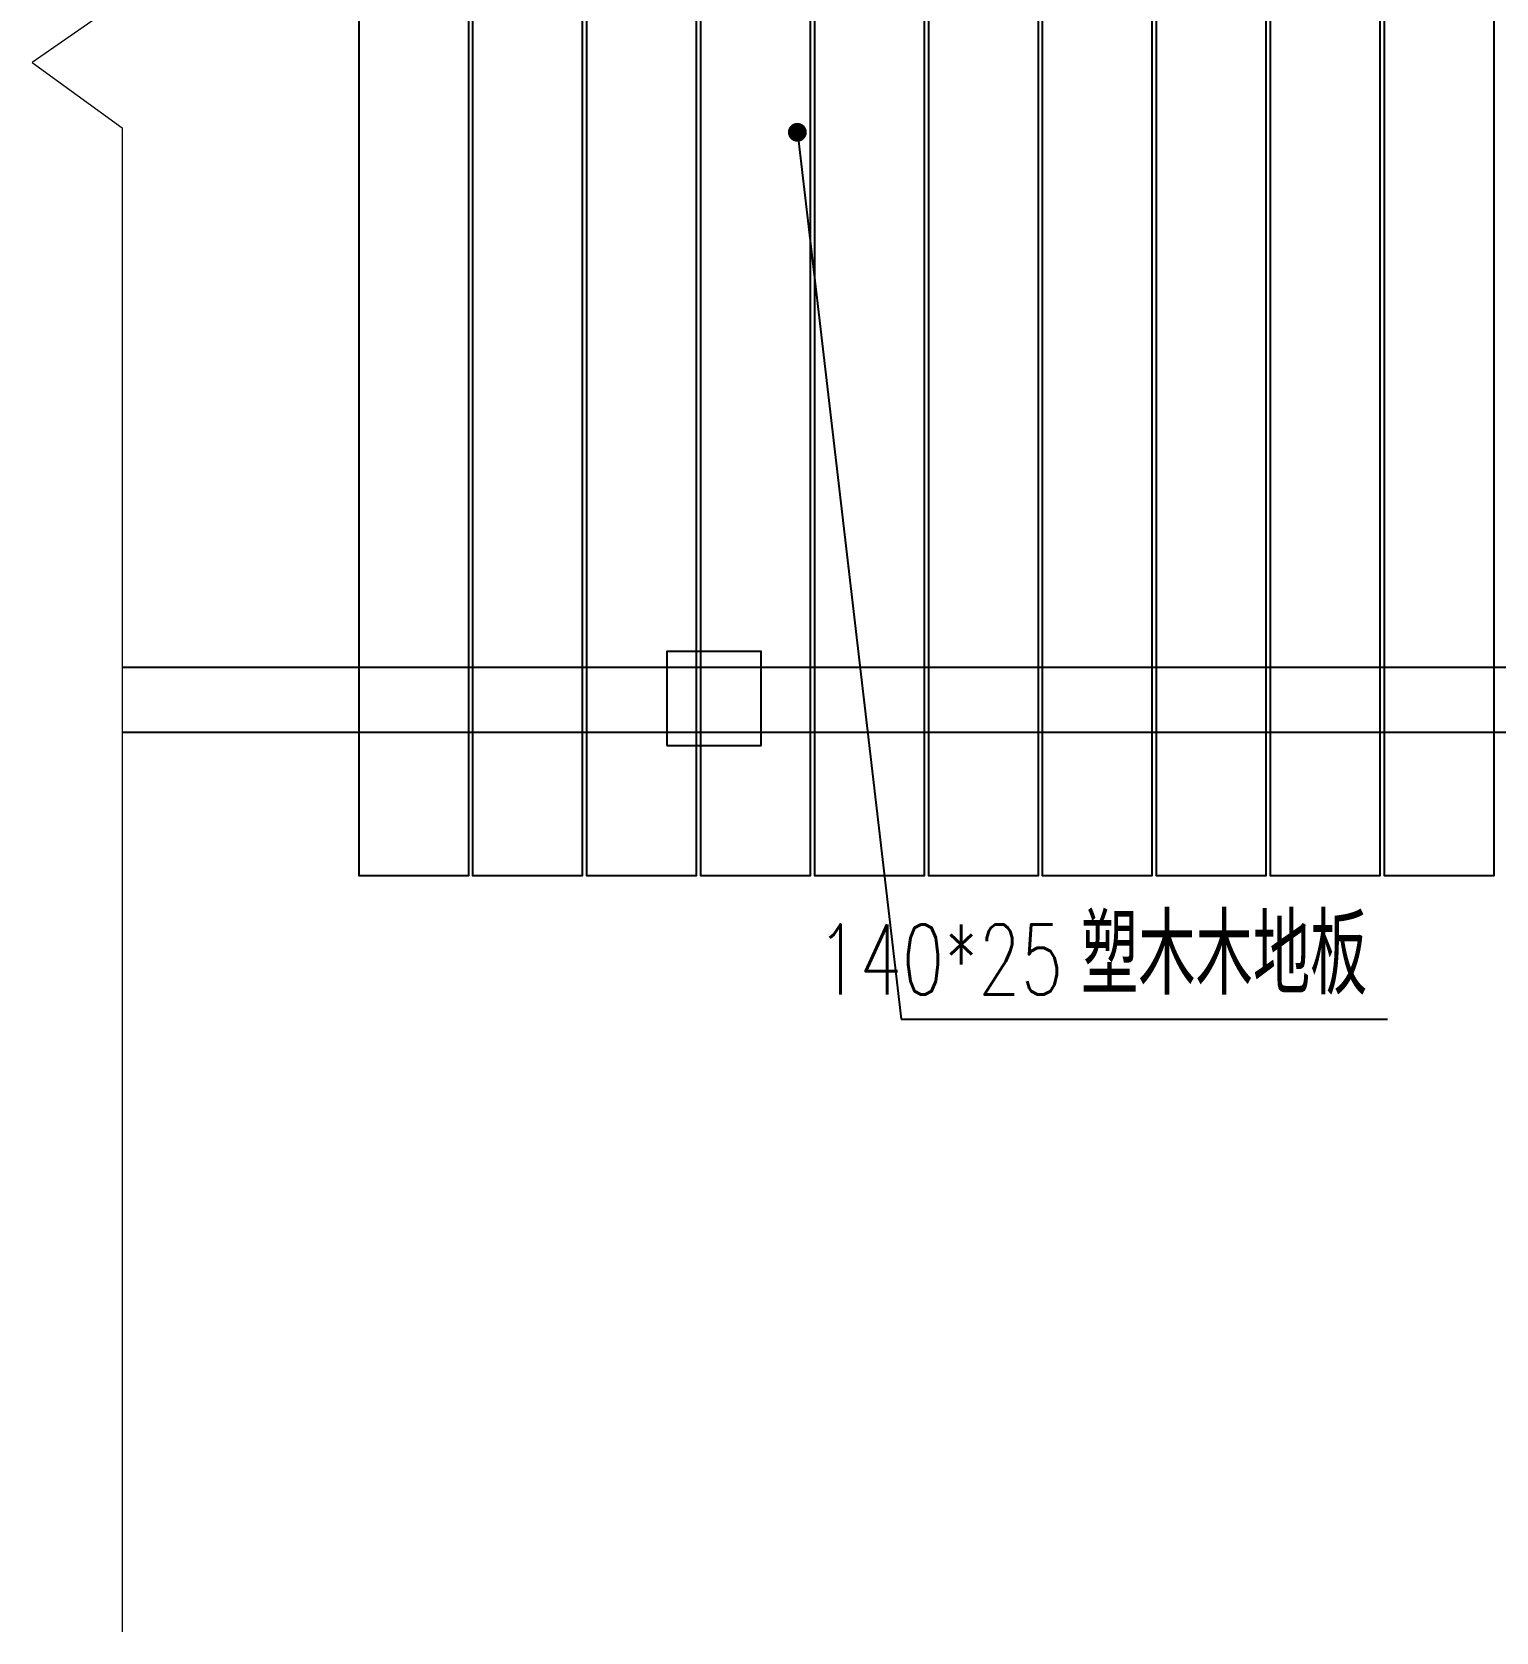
# Model space of a CAD drawing. Header units: millimetres. Extents: x -1003406 to 3312184, y 81337 to 716393.
# Drawn here: x 1150879 to 1152742, y 439246 to 441283 of the extents above; entities that cross this region are included whole.
import ezdxf

# ---------------------------------------------------------------- set-up
doc = ezdxf.new("R2010")
doc.units = ezdxf.units.MM
doc.header["$LTSCALE"] = 10
for name, color, linetype in [('DIM_LEAD', 3, 'CONTINUOUS'), ('PUB_TEXT', 7, 'CONTINUOUS'), ('W-PLASTIC_RAILINGS塑木栏杆', 6, 'CONTINUOUS'), ('W-WOOD_FLOOR木地板', 30, 'CONTINUOUS'), ('栏杆', 4, 'CONTINUOUS')]:
    doc.layers.add(name, color=color, linetype=linetype)
doc.layers.add('码头标注', color=3, linetype='CONTINUOUS', lineweight=13)
doc.styles.add('_TCH_DIM', font='SIMPLEX', dxfattribs={"bigfont": 'GBCBIG'})

msp = doc.modelspace()

# ---------------------------------------------------------------- linework, layer by layer
at = {"layer": 'DIM_LEAD'}
for p, q in [((1151852.8, 441155), (1151985, 440025.8)), ((1151985, 440025.8), (1152603.8, 440025.8))]:
    msp.add_line(p, q, dxfattribs=at)
at = {"layer": 'DIM_LEAD', "const_width": 12}
msp.add_lwpolyline([(1151852.1, 441161, 1), (1151853.5, 441149.1, 1)], format="xyb", close=True, dxfattribs=at)
at = {"layer": 'W-PLASTIC_RAILINGS塑木栏杆', "color": 6}
msp.add_lwpolyline([(1151686.8, 440374.2), (1151806.8, 440374.2), (1151806.8, 440494.2), (1151686.8, 440494.2)], close=True, dxfattribs=at)
at = {"layer": 'W-WOOD_FLOOR木地板'}
for points in [[(1151294.5, 442258.8), (1151294.5, 440208.8)], [(1151434.5, 440208.8), (1151434.5, 442258.8)], [(1151439.5, 442258.8), (1151439.5, 440208.8)], [(1151579.5, 440208.8), (1151579.5, 442258.8)], [(1151584.5, 442258.8), (1151584.5, 440208.8)], [(1151584.5, 442258.8), (1151584.5, 440208.8)], [(1151724.5, 440208.8), (1151724.5, 442258.8)], [(1151729.5, 442258.8), (1151729.5, 440208.8)], [(1151869.5, 440208.8), (1151869.5, 442258.8)], [(1151874.5, 442258.8), (1151874.5, 440208.8)], [(1152014.5, 440208.8), (1152014.5, 442258.8)], [(1152019.5, 442258.8), (1152019.5, 440208.8)], [(1152019.5, 442258.8), (1152019.5, 440208.8)], [(1152159.5, 440208.8), (1152159.5, 442258.8)], [(1152164.5, 442258.8), (1152164.5, 440208.8)], [(1152304.5, 440208.8), (1152304.5, 442258.8)], [(1152309.5, 442258.8), (1152309.5, 440208.8)], [(1152449.5, 440208.8), (1152449.5, 442258.8)], [(1152454.5, 442258.8), (1152454.5, 440208.8)], [(1152594.5, 440208.8), (1152594.5, 442258.8)], [(1152599.5, 442258.8), (1152599.5, 440208.8)], [(1152599.5, 442258.8), (1152599.5, 440208.8)], [(1152739.5, 440208.8), (1152739.5, 442258.8)], [(1151294.5, 440286.8), (1151294.5, 440208.8), (1151434.5, 440208.8), (1151434.5, 440286.8)], [(1151439.5, 440286.8), (1151439.5, 440208.8), (1151579.5, 440208.8), (1151579.5, 440286.8)], [(1151584.5, 440286.8), (1151584.5, 440208.8), (1151724.5, 440208.8), (1151724.5, 440276.8)], [(1151729.5, 440286.8), (1151729.5, 440208.8), (1151869.5, 440208.8), (1151869.5, 440286.8)], [(1151874.5, 440286.8), (1151874.5, 440208.8), (1152014.5, 440208.8), (1152014.5, 440286.8)], [(1152019.5, 440286.8), (1152019.5, 440208.8), (1152159.5, 440208.8), (1152159.5, 440276.8)], [(1152164.5, 440276.8), (1152164.5, 440208.8), (1152304.5, 440208.8), (1152304.5, 440286.8)], [(1152309.5, 440286.8), (1152309.5, 440208.8), (1152449.5, 440208.8), (1152449.5, 440286.8)], [(1152454.5, 440286.8), (1152454.5, 440208.8), (1152594.5, 440208.8), (1152594.5, 440286.8)], [(1152599.5, 440286.8), (1152599.5, 440208.8), (1152739.5, 440208.8), (1152739.5, 440276.8)]]:
    msp.add_lwpolyline(points, dxfattribs=at)
at = {"layer": '栏杆'}
for p, q in [((1150993.5, 440474.2), (1153759.5, 440474.2)), ((1150993.5, 440391.2), (1153760, 440391.2))]:
    msp.add_line(p, q, dxfattribs=at)
at = {"layer": '码头标注'}
msp.add_lwpolyline([(1150899.5, 442714.8), (1150899.5, 441411), (1151014.4, 441338), (1150878.7, 441244.1), (1150993.5, 441160.7), (1150993.5, 439245.8)], dxfattribs=at)

# ---------------------------------------------------------------- texts
at = {"layer": 'PUB_TEXT', "color": 7, "style": '_TCH_DIM'}
msp.add_text('塑木木地板', height=101.28, dxfattribs=at).set_placement((1152213.8, 440057.3))
at = {"layer": 'PUB_TEXT', "color": 7, "style": '_TCH_DIM', "width": 0.705882}
msp.add_text('140*25', height=89.25, dxfattribs=at).set_placement((1151877.8, 440057.3))

doc.saveas('drawing.dxf')
